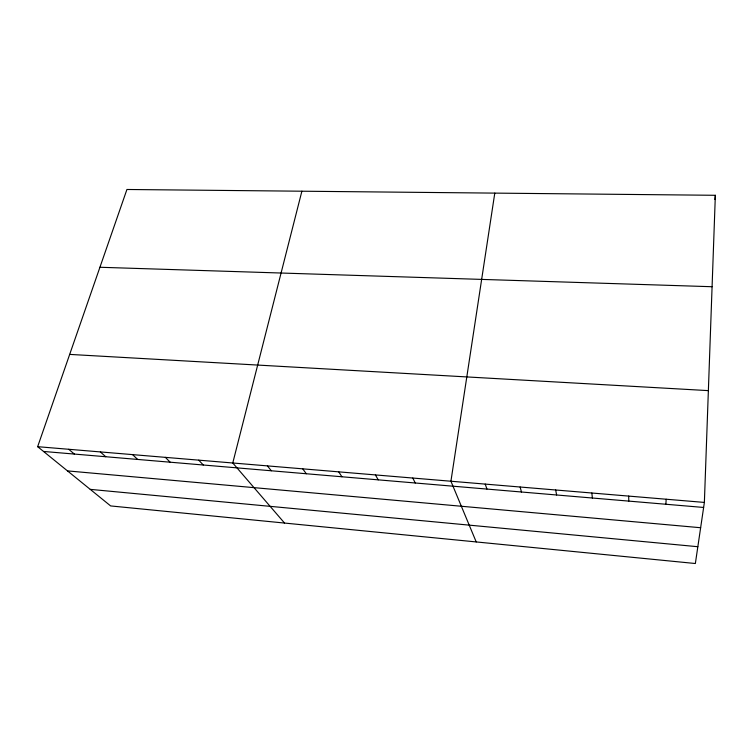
<?xml version="1.0" encoding="UTF-8"?>
<svg xmlns="http://www.w3.org/2000/svg" width="753" height="753" viewBox="0 0 753 753"><rect width="100%" height="100%" fill="white"/><g stroke="black" fill="none" stroke-linecap="round" stroke-linejoin="round"><path stroke-width="1.13" d="M704.375 502.42L715.35 195.291L126.928 189.483L37.65 446.68L110.644 505.931L695.358 563.517L704.375 502.42L37.65 446.68M665.878 504.246L666.17 499.23M714.917 199.526L715.35 195.291M494.787 193.116L450.925 481.233L476.216 541.934M301.887 191.206L232.771 462.991L284.54 523.062M99.923 267.268L712.084 286.724M69.681 354.399L708.366 390.628M43.533 451.452L703.631 507.456M67.488 470.898L700.638 527.731M90.238 489.365L697.843 546.716M68.73 449.277L74.359 454.068M100.356 451.922L105.731 456.732M132.566 454.614L137.658 459.443M165.359 457.353L170.159 462.201M198.754 460.149L203.263 465.006M267.419 465.891L271.306 470.776M302.734 468.837L306.283 473.741M338.718 471.849L341.918 476.771M375.399 474.917L378.232 479.849M412.795 478.042L415.251 482.993M485.224 484.094L486.937 489.074M520.135 487.022L521.471 492.001M555.667 489.987L556.618 494.985M591.839 493.017L592.385 498.015M628.67 496.095L628.802 501.103"/></g></svg>
